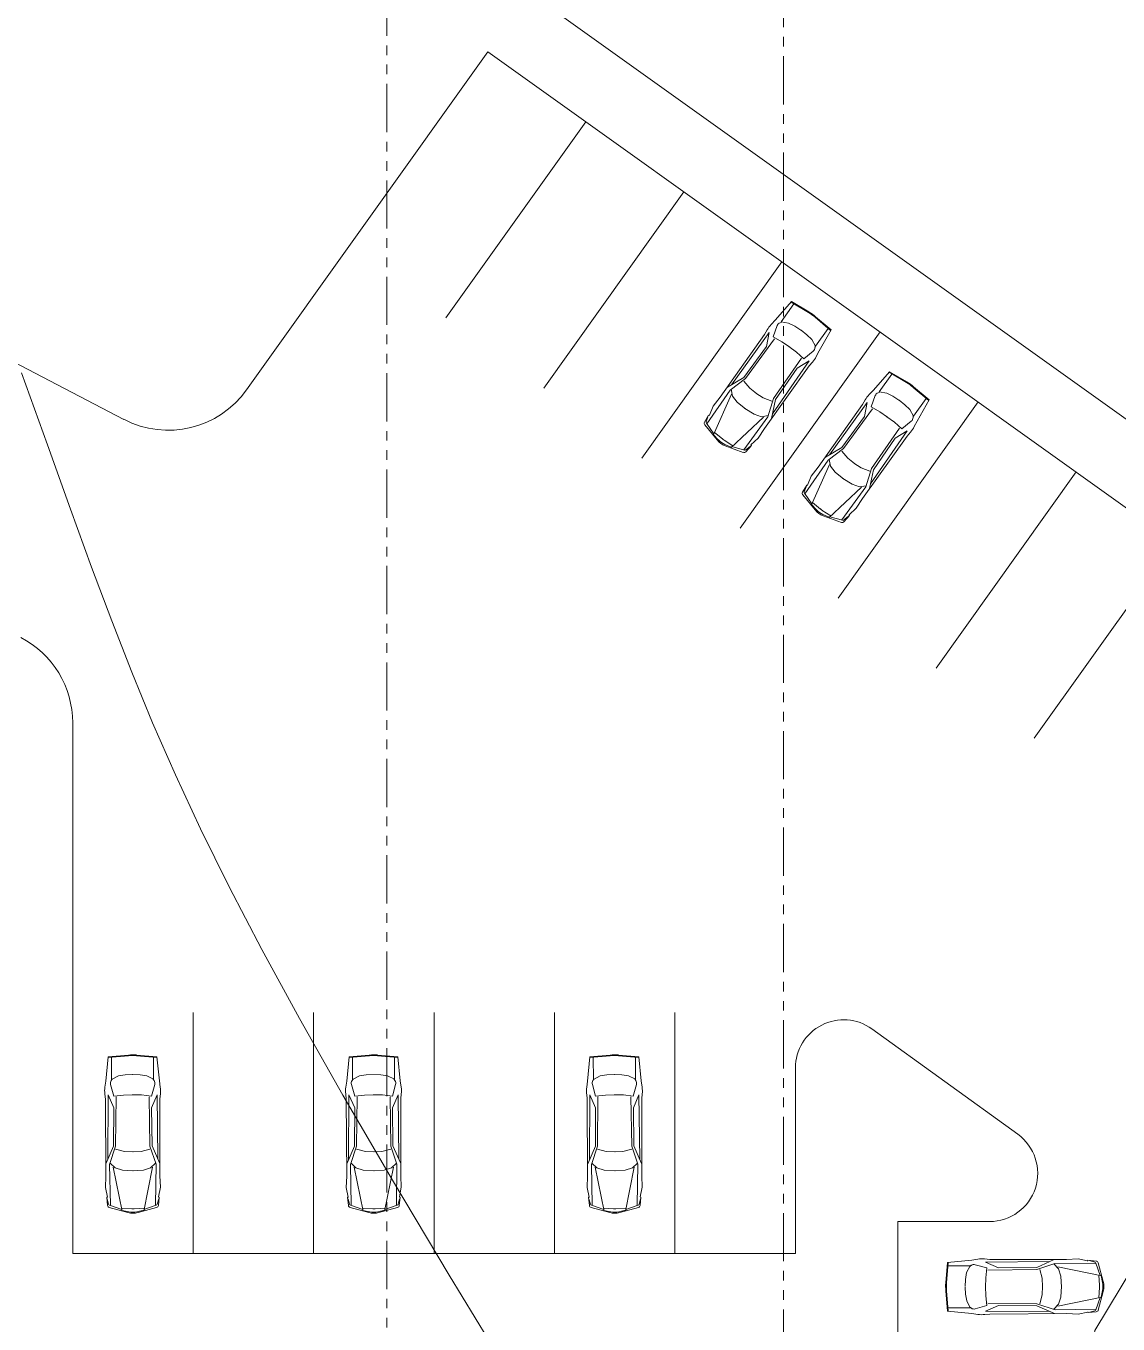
# Model space of a CAD drawing. Header units: millimetres. Extents: x -5316 to 10114, y -10026 to 11025.
# Drawn here: x 3577 to 5843, y 4483 to 7176 of the extents above; entities that cross this region are included whole.
import ezdxf

# ---------------------------------------------------------------- set-up
doc = ezdxf.new("R2010")
doc.units = ezdxf.units.MM
doc.linetypes.add('CENTER2', pattern=[28.575, 19.05, -3.175, 3.175, -3.175])
doc.linetypes.add('PHANTOM', pattern=[2.5, 1.25, -0.25, 0.25, -0.25, 0.25, -0.25])
doc.layers.get('0').update_dxf_attribs({"lineweight": 0})
for name, color, linetype, lineweight in [('1m', 12, 'Continuous', 0), ('AKS', 31, 'CENTER2', 5), ('YOLLAR', 6, 'Continuous', 5)]:
    doc.layers.add(name, color=color, linetype=linetype, lineweight=lineweight)

msp = doc.modelspace()

# ---------------------------------------------------------------- linework, layer by layer
at = {"lineweight": 9}
for p, q in [((5165.2, 6603.8), (5132, 6565.7)), ((5143.8, 6561.7), (5170, 6598.9)), ((5200.7, 6581.2), (5164.4, 6602.5)), ((5201.6, 6582.4), (5165.2, 6603.8)), ((5214.6, 6571.3), (5246.7, 6544.1)), ((5215.5, 6572.6), (5247.7, 6545.3)), ((5114.8, 6545.1), (5109.5, 6535.8)), ((5132, 6565.7), (5123.2, 6556.4)), ((5127.3, 6530.7), (5135.8, 6554.2)), ((5141.6, 6560), (5145.3, 6561.4)), ((5143.8, 6561.7), (5159.5, 6559.2)), ((5159.5, 6559.2), (5172.3, 6553.1)), ((5172.3, 6553.1), (5184.8, 6544.9)), ((5197.5, 6535.2), (5185.6, 6544.4)), ((5215, 6511.2), (5241.4, 6548.2)), ((5247.7, 6545.3), (5222.6, 6501.4)), ((5109.5, 6535.8), (5017.5, 6405.4)), ((5119.3, 6539.7), (5040.8, 6431.1)), ((5070.1, 6444.1), (5130.3, 6526.3)), ((5113.3, 6511), (5119.3, 6539.7)), ((5145.2, 6520.7), (5127.3, 6530.7)), ((5161.2, 6509.7), (5145.2, 6520.7)), ((5207.4, 6525.2), (5197.5, 6535.2)), ((5215, 6511.2), (5207.4, 6525.2)), ((5066.7, 6446.7), (5113.3, 6511)), ((5160.2, 6510.4), (5175.8, 6499)), ((5175.8, 6499), (5191.1, 6485.4)), ((5191.1, 6485.4), (5210.5, 6501.1)), ((5214.2, 6508.5), (5214.3, 6512.5)), ((5222.6, 6501.4), (5216.8, 6490)), ((5201.8, 6470.3), (5109.1, 6340.4)), ((5202.3, 6480.7), (5125.7, 6370.9)), ((5128.3, 6402.8), (5186.1, 6486.7)), ((5131.9, 6400.5), (5177.2, 6465.6)), ((5177.2, 6465.6), (5202.3, 6480.7)), ((5208.9, 6478.3), (5201.8, 6470.3)), ((5032.5, 6426.1), (5066.7, 6446.7)), ((5038, 6420.4), (5070.1, 6444.1)), ((5078.7, 6424.2), (5066.4, 6439)), ((5368.7, 6458.5), (5335.5, 6420.4)), ((5347.3, 6416.4), (5373.5, 6453.6)), ((5404.2, 6435.9), (5367.8, 6457.2)), ((5405.1, 6437.1), (5368.7, 6458.5)), ((4990, 6350.4), (5038, 6420.4)), ((5002.9, 6326.3), (5040.8, 6411.5)), ((5042.9, 6407.9), (5040.2, 6421.9)), ((5093, 6413.2), (5078.7, 6424.2)), ((5091.6, 6414.2), (5106.7, 6404.4)), ((5335.5, 6420.4), (5326.7, 6411.1)), ((5345, 6414.8), (5348.7, 6416.2)), ((5347.3, 6416.4), (5363, 6413.9)), ((5363, 6413.9), (5375.8, 6407.8)), ((5418, 6426), (5450.2, 6398.8)), ((5418.9, 6427.3), (5451.1, 6400)), ((5003, 6386.6), (4994.9, 6368.1)), ((5017.5, 6405.4), (5003, 6386.6)), ((5052.5, 6395.3), (5042.9, 6407.9)), ((5070.4, 6381), (5052.5, 6395.3)), ((5068.6, 6382.2), (5088, 6370)), ((5106.7, 6404.4), (5124.7, 6397.6)), ((5116.5, 6364.7), (5128.3, 6402.8)), ((5123.7, 6361.4), (5131.9, 6400.5)), ((5313, 6390.5), (5220.9, 6260.1)), ((5322.7, 6394.4), (5244.3, 6285.9)), ((5318.3, 6399.8), (5313, 6390.5)), ((5316.7, 6365.7), (5322.7, 6394.4)), ((5330.8, 6385.4), (5339.3, 6408.9)), ((5348.7, 6375.4), (5330.8, 6385.4)), ((5375.8, 6407.8), (5388.3, 6399.6)), ((5400.9, 6390), (5389.1, 6399.1)), ((5410.9, 6379.9), (5400.9, 6390)), ((5418.4, 6365.9), (5444.9, 6402.9)), ((5451.1, 6400), (5426.1, 6356.1)), ((4993.4, 6368.4), (4984.9, 6353.5)), ((4988.3, 6354.5), (4992.1, 6365.1)), ((4995.2, 6367.7), (4993.4, 6368.4)), ((5039.2, 6300.5), (5107.1, 6364.4)), ((5066.3, 6296.3), (5116.5, 6364.7)), ((5088, 6370), (5103.1, 6365.1)), ((5103.1, 6365.1), (5117.2, 6367.3)), ((5270.1, 6301.5), (5316.7, 6365.7)), ((5273.6, 6298.8), (5333.7, 6381.1)), ((5364.6, 6364.4), (5348.7, 6375.4)), ((5363.6, 6365.1), (5379.2, 6353.7)), ((5394.6, 6340.1), (5414, 6355.9)), ((5418.4, 6365.9), (5410.9, 6379.9)), ((5417.6, 6363.2), (5417.7, 6367.2)), ((5426.1, 6356.1), (5420.2, 6344.7)), ((4985.4, 6348), (5010.8, 6316.9)), ((5004.5, 6329.4), (4988.7, 6351.5)), ((5022, 6318.9), (5005.5, 6332.1)), ((5109.1, 6340.4), (5096.2, 6320.5)), ((5405.7, 6335.5), (5329.2, 6225.6)), ((5331.7, 6257.5), (5389.5, 6341.5)), ((5379.2, 6353.7), (5394.6, 6340.1)), ((5380.7, 6320.3), (5405.7, 6335.5)), ((5412.3, 6333), (5405.3, 6325)), ((5003.6, 6327.8), (5013.5, 6317.1)), ((5025.9, 6316.1), (5043.9, 6304.9)), ((5040.5, 6301.7), (5027, 6307.5)), ((5065.4, 6291.1), (5027.8, 6304.9)), ((5041.7, 6303), (5067.7, 6295.5)), ((5070.7, 6296.1), (5079.4, 6303.1)), ((5082.1, 6305.4), (5070.8, 6292.5)), ((5080.9, 6306.9), (5082.1, 6305.4)), ((5096.2, 6320.5), (5081.3, 6306.7)), ((5236, 6280.8), (5270.1, 6301.5)), ((5405.3, 6325), (5312.5, 6195.1)), ((5335.3, 6255.2), (5380.7, 6320.3)), ((5193.4, 6205.2), (5241.5, 6275.1)), ((5241.5, 6275.1), (5273.6, 6298.8)), ((5246.3, 6262.6), (5243.7, 6276.6)), ((5282.1, 6279), (5269.8, 6293.7)), ((5296.4, 6267.9), (5282.1, 6279)), ((5206.4, 6181), (5244.2, 6266.2)), ((5220.9, 6260.1), (5206.4, 6241.4)), ((5255.9, 6250), (5246.3, 6262.6)), ((5273.8, 6235.7), (5255.9, 6250)), ((5295, 6268.9), (5310.2, 6259.1)), ((5310.2, 6259.1), (5328.1, 6252.3)), ((5319.9, 6219.4), (5331.7, 6257.5)), ((5327.2, 6216.1), (5335.3, 6255.2)), ((5196.9, 6223.2), (5188.4, 6208.2)), ((5198.6, 6222.5), (5196.9, 6223.2)), ((5206.4, 6241.4), (5198.3, 6222.8)), ((5272.1, 6237), (5291.4, 6224.8)), ((5291.4, 6224.8), (5306.5, 6219.9)), ((5306.5, 6219.9), (5320.6, 6222)), ((5188.9, 6202.7), (5214.2, 6171.7)), ((5191.8, 6209.2), (5195.6, 6219.8)), ((5207.9, 6184.1), (5192.2, 6206.2)), ((5242.7, 6155.2), (5310.6, 6219.1)), ((5269.7, 6151), (5319.9, 6219.4)), ((5312.5, 6195.1), (5299.6, 6175.2)), ((5207.1, 6182.6), (5217, 6171.8)), ((5225.4, 6173.6), (5209, 6186.8)), ((5229.4, 6170.8), (5247.3, 6159.6)), ((5299.6, 6175.2), (5284.8, 6161.4)), ((5243.9, 6156.4), (5230.5, 6162.2)), ((5268.9, 6145.9), (5231.3, 6159.6)), ((5245.1, 6157.7), (5271.2, 6150.2)), ((5274.1, 6150.8), (5282.8, 6157.8)), ((5285.6, 6160.2), (5274.3, 6147.2)), ((5284.4, 6161.6), (5285.6, 6160.2)), ((3747.2, 5037.1), (3742.3, 4986.8)), ((3747.2, 5037.1), (3742.3, 4986.8)), ((3789.2, 5040.9), (3747.2, 5037.1)), ((3789.2, 5040.9), (3747.2, 5037.1)), ((3789.2, 5039.3), (3747.2, 5035.6)), ((3789.2, 5039.3), (3747.2, 5035.6)), ((3754.2, 4990.4), (3754, 5035.9)), ((3754.2, 4990.4), (3754, 5035.9)), ((3806.2, 5040.9), (3848.3, 5037.4)), ((3806.2, 5040.9), (3848.3, 5037.4)), ((3806.2, 5039.4), (3848.2, 5035.9)), ((3806.2, 5039.4), (3848.2, 5035.9)), ((3841.5, 4990.6), (3841.5, 5036.2)), ((3841.5, 4990.6), (3841.5, 5036.2)), ((3848.3, 5037.4), (3853.4, 4987.1)), ((3848.3, 5037.4), (3853.4, 4987.1)), ((4247.2, 5037.1), (4242.3, 4986.8)), ((4247.2, 5037.1), (4242.3, 4986.8)), ((4289.2, 5040.9), (4247.2, 5037.1)), ((4289.2, 5040.9), (4247.2, 5037.1)), ((4289.2, 5039.3), (4247.2, 5035.6)), ((4289.2, 5039.3), (4247.2, 5035.6)), ((4254.2, 4990.4), (4254, 5035.9)), ((4254.2, 4990.4), (4254, 5035.9)), ((4306.2, 5040.9), (4348.3, 5037.4)), ((4306.2, 5040.9), (4348.3, 5037.4)), ((4306.2, 5039.4), (4348.2, 5035.9)), ((4306.2, 5039.4), (4348.2, 5035.9)), ((4341.5, 4990.6), (4341.5, 5036.2)), ((4341.5, 4990.6), (4341.5, 5036.2)), ((4348.3, 5037.4), (4353.4, 4987.1)), ((4348.3, 5037.4), (4353.4, 4987.1)), ((4747.2, 5037.1), (4742.3, 4986.8)), ((4747.2, 5037.1), (4742.3, 4986.8)), ((4789.2, 5040.9), (4747.2, 5037.1)), ((4789.2, 5040.9), (4747.2, 5037.1)), ((4789.2, 5039.3), (4747.2, 5035.6)), ((4789.2, 5039.3), (4747.2, 5035.6)), ((4754.2, 4990.4), (4754, 5035.9)), ((4754.2, 4990.4), (4754, 5035.9)), ((4806.2, 5040.9), (4848.3, 5037.4)), ((4806.2, 5040.9), (4848.3, 5037.4)), ((4806.2, 5039.4), (4848.2, 5035.9)), ((4806.2, 5039.4), (4848.2, 5035.9)), ((4841.5, 4990.6), (4841.5, 5036.2)), ((4841.5, 4990.6), (4841.5, 5036.2)), ((4848.3, 5037.4), (4853.4, 4987.1)), ((4848.3, 5037.4), (4853.4, 4987.1)), ((3742.3, 4986.8), (3740.6, 4974.1)), ((3742.3, 4986.8), (3740.6, 4974.1)), ((3753.4, 4987.8), (3755.5, 4991)), ((3753.4, 4987.8), (3755.5, 4991)), ((3754.2, 4990.4), (3768.5, 4997.5)), ((3754.2, 4990.4), (3768.5, 4997.5)), ((3768.5, 4997.5), (3782.4, 5000)), ((3768.5, 4997.5), (3782.4, 5000)), ((3782.4, 5000), (3797.4, 5000.6)), ((3782.4, 5000), (3797.4, 5000.6)), ((3813.3, 5000.1), (3798.3, 5000.6)), ((3813.3, 5000.1), (3798.3, 5000.6)), ((3827.2, 4997.7), (3813.3, 5000.1)), ((3827.2, 4997.7), (3813.3, 5000.1)), ((3841.5, 4990.6), (3827.2, 4997.7)), ((3841.5, 4990.6), (3827.2, 4997.7)), ((3842.4, 4988), (3840.2, 4991.3)), ((3842.4, 4988), (3840.2, 4991.3)), ((3853.4, 4987.1), (3855.3, 4974.5)), ((3853.4, 4987.1), (3855.3, 4974.5)), ((4242.3, 4986.8), (4240.6, 4974.1)), ((4242.3, 4986.8), (4240.6, 4974.1)), ((4253.4, 4987.8), (4255.5, 4991)), ((4253.4, 4987.8), (4255.5, 4991)), ((4254.2, 4990.4), (4268.5, 4997.5)), ((4254.2, 4990.4), (4268.5, 4997.5)), ((4268.5, 4997.5), (4282.4, 5000)), ((4268.5, 4997.5), (4282.4, 5000)), ((4282.4, 5000), (4297.4, 5000.6)), ((4282.4, 5000), (4297.4, 5000.6)), ((4313.3, 5000.1), (4298.3, 5000.6)), ((4313.3, 5000.1), (4298.3, 5000.6)), ((4327.2, 4997.7), (4313.3, 5000.1)), ((4327.2, 4997.7), (4313.3, 5000.1)), ((4341.5, 4990.6), (4327.2, 4997.7)), ((4341.5, 4990.6), (4327.2, 4997.7)), ((4342.4, 4988), (4340.2, 4991.3)), ((4342.4, 4988), (4340.2, 4991.3)), ((4353.4, 4987.1), (4355.3, 4974.5)), ((4353.4, 4987.1), (4355.3, 4974.5)), ((4742.3, 4986.8), (4740.6, 4974.1)), ((4742.3, 4986.8), (4740.6, 4974.1)), ((4753.4, 4987.8), (4755.5, 4991)), ((4753.4, 4987.8), (4755.5, 4991)), ((4754.2, 4990.4), (4768.5, 4997.5)), ((4754.2, 4990.4), (4768.5, 4997.5)), ((4768.5, 4997.5), (4782.4, 5000)), ((4768.5, 4997.5), (4782.4, 5000)), ((4782.4, 5000), (4797.4, 5000.6)), ((4782.4, 5000), (4797.4, 5000.6)), ((4813.3, 5000.1), (4798.3, 5000.6)), ((4813.3, 5000.1), (4798.3, 5000.6)), ((4827.2, 4997.7), (4813.3, 5000.1)), ((4827.2, 4997.7), (4813.3, 5000.1)), ((4841.5, 4990.6), (4827.2, 4997.7)), ((4841.5, 4990.6), (4827.2, 4997.7)), ((4842.4, 4988), (4840.2, 4991.3)), ((4842.4, 4988), (4840.2, 4991.3)), ((4853.4, 4987.1), (4855.3, 4974.5)), ((4853.4, 4987.1), (4855.3, 4974.5)), ((3740.3, 4960), (3741.4, 4949.4)), ((3740.3, 4960), (3741.4, 4949.4)), ((3747, 4958.2), (3746.3, 4824.3)), ((3747, 4958.2), (3746.3, 4824.3)), ((3758.8, 4931.4), (3747, 4958.2)), ((3758.8, 4931.4), (3747, 4958.2)), ((3758.8, 4955.6), (3752.1, 4979.6)), ((3758.8, 4955.6), (3752.1, 4979.6)), ((3779.2, 4957.9), (3758.8, 4955.6)), ((3779.2, 4957.9), (3758.8, 4955.6)), ((3798.6, 4958.2), (3779.2, 4957.9)), ((3798.6, 4958.2), (3779.2, 4957.9)), ((3797.3, 4958.2), (3816.7, 4958)), ((3797.3, 4958.2), (3816.7, 4958)), ((3816.7, 4958), (3837.1, 4955.8)), ((3816.7, 4958), (3837.1, 4955.8)), ((3837.1, 4955.8), (3843.7, 4979.9)), ((3837.1, 4955.8), (3843.7, 4979.9)), ((3837.2, 4931.6), (3848.8, 4958.5)), ((3837.2, 4931.6), (3848.8, 4958.5)), ((3848.8, 4958.5), (3850.4, 4824.6)), ((3848.8, 4958.5), (3850.4, 4824.6)), ((3855.6, 4960.4), (3854.6, 4949.7)), ((3855.6, 4960.4), (3854.6, 4949.7)), ((4240.3, 4960), (4241.4, 4949.4)), ((4240.3, 4960), (4241.4, 4949.4)), ((4247, 4958.2), (4246.3, 4824.3)), ((4247, 4958.2), (4246.3, 4824.3)), ((4258.8, 4931.4), (4247, 4958.2)), ((4258.8, 4931.4), (4247, 4958.2)), ((4258.8, 4955.6), (4252.1, 4979.6)), ((4258.8, 4955.6), (4252.1, 4979.6)), ((4279.2, 4957.9), (4258.8, 4955.6)), ((4279.2, 4957.9), (4258.8, 4955.6)), ((4298.6, 4958.2), (4279.2, 4957.9)), ((4298.6, 4958.2), (4279.2, 4957.9)), ((4297.3, 4958.2), (4316.7, 4958)), ((4297.3, 4958.2), (4316.7, 4958)), ((4316.7, 4958), (4337.1, 4955.8)), ((4316.7, 4958), (4337.1, 4955.8)), ((4337.1, 4955.8), (4343.7, 4979.9)), ((4337.1, 4955.8), (4343.7, 4979.9)), ((4337.2, 4931.6), (4348.8, 4958.5)), ((4337.2, 4931.6), (4348.8, 4958.5)), ((4348.8, 4958.5), (4350.4, 4824.6)), ((4348.8, 4958.5), (4350.4, 4824.6)), ((4355.6, 4960.4), (4354.6, 4949.7)), ((4355.6, 4960.4), (4354.6, 4949.7)), ((4740.3, 4960), (4741.4, 4949.4)), ((4740.3, 4960), (4741.4, 4949.4)), ((4747, 4958.2), (4746.3, 4824.3)), ((4747, 4958.2), (4746.3, 4824.3)), ((4758.8, 4931.4), (4747, 4958.2)), ((4758.8, 4931.4), (4747, 4958.2)), ((4758.8, 4955.6), (4752.1, 4979.6)), ((4758.8, 4955.6), (4752.1, 4979.6)), ((4779.2, 4957.9), (4758.8, 4955.6)), ((4779.2, 4957.9), (4758.8, 4955.6)), ((4798.6, 4958.2), (4779.2, 4957.9)), ((4798.6, 4958.2), (4779.2, 4957.9)), ((4797.3, 4958.2), (4816.7, 4958)), ((4797.3, 4958.2), (4816.7, 4958)), ((4816.7, 4958), (4837.1, 4955.8)), ((4816.7, 4958), (4837.1, 4955.8)), ((4837.1, 4955.8), (4843.7, 4979.9)), ((4837.1, 4955.8), (4843.7, 4979.9)), ((4837.2, 4931.6), (4848.8, 4958.5)), ((4837.2, 4931.6), (4848.8, 4958.5)), ((4848.8, 4958.5), (4850.4, 4824.6)), ((4848.8, 4958.5), (4850.4, 4824.6)), ((4855.6, 4960.4), (4854.6, 4949.7)), ((4855.6, 4960.4), (4854.6, 4949.7)), ((3741.4, 4949.4), (3742.3, 4789.8)), ((3741.4, 4949.4), (3742.3, 4789.8)), ((3758.3, 4852), (3758.8, 4931.4)), ((3758.3, 4852), (3758.8, 4931.4)), ((3762.6, 4851.8), (3763.8, 4953.8)), ((3762.6, 4851.8), (3763.8, 4953.8)), ((3833.9, 4852), (3832.2, 4954)), ((3833.9, 4852), (3832.2, 4954)), ((3838.2, 4852.3), (3837.2, 4931.6)), ((3838.2, 4852.3), (3837.2, 4931.6)), ((3854.6, 4949.7), (3854.6, 4790.1)), ((3854.6, 4949.7), (3854.6, 4790.1)), ((4241.4, 4949.4), (4242.3, 4789.8)), ((4241.4, 4949.4), (4242.3, 4789.8)), ((4258.3, 4852), (4258.8, 4931.4)), ((4258.3, 4852), (4258.8, 4931.4)), ((4262.6, 4851.8), (4263.8, 4953.8)), ((4262.6, 4851.8), (4263.8, 4953.8)), ((4333.9, 4852), (4332.2, 4954)), ((4333.9, 4852), (4332.2, 4954)), ((4338.2, 4852.3), (4337.2, 4931.6)), ((4338.2, 4852.3), (4337.2, 4931.6)), ((4354.6, 4949.7), (4354.6, 4790.1)), ((4354.6, 4949.7), (4354.6, 4790.1)), ((4741.4, 4949.4), (4742.3, 4789.8)), ((4741.4, 4949.4), (4742.3, 4789.8)), ((4758.3, 4852), (4758.8, 4931.4)), ((4758.3, 4852), (4758.8, 4931.4)), ((4762.6, 4851.8), (4763.8, 4953.8)), ((4762.6, 4851.8), (4763.8, 4953.8)), ((4833.9, 4852), (4832.2, 4954)), ((4833.9, 4852), (4832.2, 4954)), ((4838.2, 4852.3), (4837.2, 4931.6)), ((4838.2, 4852.3), (4837.2, 4931.6)), ((4854.6, 4949.7), (4854.6, 4790.1)), ((4854.6, 4949.7), (4854.6, 4790.1)), ((3742.4, 4815.4), (3758.3, 4852)), ((3742.4, 4815.4), (3758.3, 4852)), ((3750.2, 4813.9), (3762.6, 4851.8)), ((3750.2, 4813.9), (3762.6, 4851.8)), ((3846.5, 4814.2), (3833.9, 4852)), ((3846.5, 4814.2), (3833.9, 4852)), ((3854.3, 4815.7), (3838.2, 4852.3)), ((3854.3, 4815.7), (3838.2, 4852.3)), ((4242.4, 4815.4), (4258.3, 4852)), ((4242.4, 4815.4), (4258.3, 4852)), ((4250.2, 4813.9), (4262.6, 4851.8)), ((4250.2, 4813.9), (4262.6, 4851.8)), ((4346.5, 4814.2), (4333.9, 4852)), ((4346.5, 4814.2), (4333.9, 4852)), ((4354.3, 4815.7), (4338.2, 4852.3)), ((4354.3, 4815.7), (4338.2, 4852.3)), ((4742.4, 4815.4), (4758.3, 4852)), ((4742.4, 4815.4), (4758.3, 4852)), ((4750.2, 4813.9), (4762.6, 4851.8)), ((4750.2, 4813.9), (4762.6, 4851.8)), ((4846.5, 4814.2), (4833.9, 4852)), ((4846.5, 4814.2), (4833.9, 4852)), ((4854.3, 4815.7), (4838.2, 4852.3)), ((4854.3, 4815.7), (4838.2, 4852.3)), ((3781.1, 4840.7), (3762.5, 4845.5)), ((3781.1, 4840.7), (3762.5, 4845.5)), ((3799.1, 4840), (3781.1, 4840.7)), ((3799.1, 4840), (3781.1, 4840.7)), ((3797.4, 4840), (3815.5, 4840.8)), ((3797.4, 4840), (3815.5, 4840.8)), ((3815.5, 4840.8), (3834, 4845.7)), ((3815.5, 4840.8), (3834, 4845.7)), ((4281.1, 4840.7), (4262.5, 4845.5)), ((4281.1, 4840.7), (4262.5, 4845.5)), ((4299.1, 4840), (4281.1, 4840.7)), ((4299.1, 4840), (4281.1, 4840.7)), ((4297.4, 4840), (4315.5, 4840.8)), ((4297.4, 4840), (4315.5, 4840.8)), ((4315.5, 4840.8), (4334, 4845.7)), ((4315.5, 4840.8), (4334, 4845.7)), ((4781.1, 4840.7), (4762.5, 4845.5)), ((4781.1, 4840.7), (4762.5, 4845.5)), ((4799.1, 4840), (4781.1, 4840.7)), ((4799.1, 4840), (4781.1, 4840.7)), ((4797.4, 4840), (4815.5, 4840.8)), ((4797.4, 4840), (4815.5, 4840.8)), ((4815.5, 4840.8), (4834, 4845.7)), ((4815.5, 4840.8), (4834, 4845.7)), ((3751.8, 4729.1), (3750.2, 4813.9)), ((3751.8, 4729.1), (3750.2, 4813.9)), ((3761.5, 4806.6), (3751.2, 4816.5)), ((3761.5, 4806.6), (3751.2, 4816.5)), ((3776.4, 4716.9), (3757.7, 4808.3)), ((3776.4, 4716.9), (3757.7, 4808.3)), ((3776.6, 4801.9), (3761.5, 4806.6)), ((3776.6, 4801.9), (3761.5, 4806.6)), ((3799.4, 4800.7), (3776.6, 4801.9)), ((3799.4, 4800.7), (3776.6, 4801.9)), ((3797.3, 4800.7), (3820.2, 4802)), ((3797.3, 4800.7), (3820.2, 4802)), ((3820.2, 4802), (3835.3, 4806.8)), ((3820.2, 4802), (3835.3, 4806.8)), ((3820.9, 4717.1), (3839.1, 4808.5)), ((3820.9, 4717.1), (3839.1, 4808.5)), ((3835.3, 4806.8), (3845.5, 4816.7)), ((3835.3, 4806.8), (3845.5, 4816.7)), ((3845.4, 4729.3), (3846.5, 4814.2)), ((3845.4, 4729.3), (3846.5, 4814.2)), ((4251.8, 4729.1), (4250.2, 4813.9)), ((4251.8, 4729.1), (4250.2, 4813.9)), ((4261.5, 4806.6), (4251.2, 4816.5)), ((4261.5, 4806.6), (4251.2, 4816.5)), ((4276.4, 4716.9), (4257.7, 4808.3)), ((4276.4, 4716.9), (4257.7, 4808.3)), ((4276.6, 4801.9), (4261.5, 4806.6)), ((4276.6, 4801.9), (4261.5, 4806.6)), ((4299.4, 4800.7), (4276.6, 4801.9)), ((4299.4, 4800.7), (4276.6, 4801.9)), ((4297.3, 4800.7), (4320.2, 4802)), ((4297.3, 4800.7), (4320.2, 4802)), ((4320.2, 4802), (4335.3, 4806.8)), ((4320.2, 4802), (4335.3, 4806.8)), ((4320.9, 4717.1), (4339.1, 4808.5)), ((4320.9, 4717.1), (4339.1, 4808.5)), ((4335.3, 4806.8), (4345.5, 4816.7)), ((4335.3, 4806.8), (4345.5, 4816.7)), ((4345.4, 4729.3), (4346.5, 4814.2)), ((4345.4, 4729.3), (4346.5, 4814.2)), ((4751.8, 4729.1), (4750.2, 4813.9)), ((4751.8, 4729.1), (4750.2, 4813.9)), ((4761.5, 4806.6), (4751.2, 4816.5)), ((4761.5, 4806.6), (4751.2, 4816.5)), ((4776.4, 4716.9), (4757.7, 4808.3)), ((4776.4, 4716.9), (4757.7, 4808.3)), ((4776.6, 4801.9), (4761.5, 4806.6)), ((4776.6, 4801.9), (4761.5, 4806.6)), ((4799.4, 4800.7), (4776.6, 4801.9)), ((4799.4, 4800.7), (4776.6, 4801.9)), ((4797.3, 4800.7), (4820.2, 4802)), ((4797.3, 4800.7), (4820.2, 4802)), ((4820.2, 4802), (4835.3, 4806.8)), ((4820.2, 4802), (4835.3, 4806.8)), ((4820.9, 4717.1), (4839.1, 4808.5)), ((4820.9, 4717.1), (4839.1, 4808.5)), ((4835.3, 4806.8), (4845.5, 4816.7)), ((4835.3, 4806.8), (4845.5, 4816.7)), ((4845.4, 4729.3), (4846.5, 4814.2)), ((4845.4, 4729.3), (4846.5, 4814.2)), ((3742.3, 4789.8), (3741.3, 4766.1)), ((3742.3, 4789.8), (3741.3, 4766.1)), ((3855.6, 4766.4), (3851.6, 4746.6)), ((3855.6, 4766.4), (3851.6, 4746.6)), ((3854.6, 4790.1), (3855.6, 4766.4)), ((3854.6, 4790.1), (3855.6, 4766.4)), ((4242.3, 4789.8), (4241.3, 4766.1)), ((4242.3, 4789.8), (4241.3, 4766.1)), ((4355.6, 4766.4), (4351.6, 4746.6)), ((4355.6, 4766.4), (4351.6, 4746.6)), ((4354.6, 4790.1), (4355.6, 4766.4)), ((4354.6, 4790.1), (4355.6, 4766.4)), ((4742.3, 4789.8), (4741.3, 4766.1)), ((4742.3, 4789.8), (4741.3, 4766.1)), ((4855.6, 4766.4), (4851.6, 4746.6)), ((4855.6, 4766.4), (4851.6, 4746.6)), ((4854.6, 4790.1), (4855.6, 4766.4)), ((4854.6, 4790.1), (4855.6, 4766.4)), ((3741.3, 4766.1), (3745.5, 4746.3)), ((3741.3, 4766.1), (3745.5, 4746.3)), ((3746, 4746.2), (3744.1, 4745.7)), ((3746, 4746.2), (3744.1, 4745.7)), ((3744.1, 4745.7), (3745.9, 4728.7)), ((3744.1, 4745.7), (3745.9, 4728.7)), ((3748.1, 4731.5), (3745.1, 4742.2)), ((3748.1, 4731.5), (3745.1, 4742.2)), ((3849.1, 4731.7), (3852, 4742.5)), ((3849.1, 4731.7), (3852, 4742.5)), ((3851.1, 4746.5), (3853, 4746)), ((3851.1, 4746.5), (3853, 4746)), ((3853, 4746), (3851.3, 4728.9)), ((3853, 4746), (3851.3, 4728.9)), ((4241.3, 4766.1), (4245.5, 4746.3)), ((4241.3, 4766.1), (4245.5, 4746.3)), ((4246, 4746.2), (4244.1, 4745.7)), ((4246, 4746.2), (4244.1, 4745.7)), ((4244.1, 4745.7), (4245.9, 4728.7)), ((4244.1, 4745.7), (4245.9, 4728.7)), ((4248.1, 4731.5), (4245.1, 4742.2)), ((4248.1, 4731.5), (4245.1, 4742.2)), ((4349.1, 4731.7), (4352, 4742.5)), ((4349.1, 4731.7), (4352, 4742.5)), ((4351.1, 4746.5), (4353, 4746)), ((4351.1, 4746.5), (4353, 4746)), ((4353, 4746), (4351.3, 4728.9)), ((4353, 4746), (4351.3, 4728.9)), ((4741.3, 4766.1), (4745.5, 4746.3)), ((4741.3, 4766.1), (4745.5, 4746.3)), ((4746, 4746.2), (4744.1, 4745.7)), ((4746, 4746.2), (4744.1, 4745.7)), ((4744.1, 4745.7), (4745.9, 4728.7)), ((4744.1, 4745.7), (4745.9, 4728.7)), ((4748.1, 4731.5), (4745.1, 4742.2)), ((4748.1, 4731.5), (4745.1, 4742.2)), ((4849.1, 4731.7), (4852, 4742.5)), ((4849.1, 4731.7), (4852, 4742.5)), ((4851.1, 4746.5), (4853, 4746)), ((4851.1, 4746.5), (4853, 4746)), ((4853, 4746), (4851.3, 4728.9)), ((4853, 4746), (4851.3, 4728.9)), ((3749.5, 4724.4), (3788.2, 4713.9)), ((3749.5, 4724.4), (3788.2, 4713.9)), ((3775.8, 4720.4), (3750.2, 4729.2)), ((3775.8, 4720.4), (3750.2, 4729.2)), ((3796.2, 4722), (3775.1, 4723.2)), ((3796.2, 4722), (3775.1, 4723.2)), ((3776, 4718.6), (3790.4, 4715.6)), ((3776, 4718.6), (3790.4, 4715.6)), ((3801, 4722), (3822.1, 4723.4)), ((3801, 4722), (3822.1, 4723.4)), ((3821.2, 4718.8), (3806.9, 4715.6)), ((3821.2, 4718.8), (3806.9, 4715.6)), ((3847.7, 4724.7), (3809.1, 4714)), ((3847.7, 4724.7), (3809.1, 4714)), ((3821.4, 4720.5), (3847, 4729.5)), ((3821.4, 4720.5), (3847, 4729.5)), ((4249.5, 4724.4), (4288.2, 4713.9)), ((4249.5, 4724.4), (4288.2, 4713.9)), ((4275.8, 4720.4), (4250.2, 4729.2)), ((4275.8, 4720.4), (4250.2, 4729.2)), ((4296.2, 4722), (4275.1, 4723.2)), ((4296.2, 4722), (4275.1, 4723.2)), ((4276, 4718.6), (4290.4, 4715.6)), ((4276, 4718.6), (4290.4, 4715.6)), ((4301, 4722), (4322.1, 4723.4)), ((4301, 4722), (4322.1, 4723.4)), ((4321.2, 4718.8), (4306.9, 4715.6)), ((4321.2, 4718.8), (4306.9, 4715.6)), ((4347.7, 4724.7), (4309.1, 4714)), ((4347.7, 4724.7), (4309.1, 4714)), ((4321.4, 4720.5), (4347, 4729.5)), ((4321.4, 4720.5), (4347, 4729.5)), ((4749.5, 4724.4), (4788.2, 4713.9)), ((4749.5, 4724.4), (4788.2, 4713.9)), ((4775.8, 4720.4), (4750.2, 4729.2)), ((4775.8, 4720.4), (4750.2, 4729.2)), ((4796.2, 4722), (4775.1, 4723.2)), ((4796.2, 4722), (4775.1, 4723.2)), ((4776, 4718.6), (4790.4, 4715.6)), ((4776, 4718.6), (4790.4, 4715.6)), ((4801, 4722), (4822.1, 4723.4)), ((4801, 4722), (4822.1, 4723.4)), ((4821.2, 4718.8), (4806.9, 4715.6)), ((4821.2, 4718.8), (4806.9, 4715.6)), ((4847.7, 4724.7), (4809.1, 4714)), ((4847.7, 4724.7), (4809.1, 4714)), ((4821.4, 4720.5), (4847, 4729.5)), ((4821.4, 4720.5), (4847, 4729.5)), ((5485.6, 4568.4), (5489.1, 4610.5)), ((5485.6, 4568.4), (5489.1, 4610.5)), ((5487.1, 4568.4), (5490.7, 4610.4)), ((5487.1, 4568.4), (5490.7, 4610.4)), ((5489.1, 4610.5), (5539.4, 4615.6)), ((5489.1, 4610.5), (5539.4, 4615.6)), ((5539.4, 4615.6), (5552.1, 4617.5)), ((5539.4, 4615.6), (5552.1, 4617.5)), ((5570.7, 4599.3), (5546.6, 4605.9)), ((5570.7, 4599.3), (5546.6, 4605.9)), ((5566.2, 4617.8), (5576.8, 4616.8)), ((5566.2, 4617.8), (5576.8, 4616.8)), ((5568, 4611.1), (5701.9, 4612.6)), ((5568, 4611.1), (5701.9, 4612.6)), ((5594.9, 4599.5), (5568, 4611.1)), ((5594.9, 4599.5), (5568, 4611.1)), ((5576.8, 4616.8), (5736.4, 4616.8)), ((5576.8, 4616.8), (5736.4, 4616.8)), ((5710.8, 4616.5), (5674.3, 4600.4)), ((5710.8, 4616.5), (5674.3, 4600.4)), ((5712.3, 4608.7), (5674.5, 4596.1)), ((5712.3, 4608.7), (5674.5, 4596.1)), ((5719.7, 4597.5), (5709.8, 4607.7)), ((5719.7, 4597.5), (5709.8, 4607.7)), ((5797.2, 4607.6), (5712.3, 4608.7)), ((5797.2, 4607.6), (5712.3, 4608.7)), ((5736.4, 4616.8), (5760.1, 4617.9)), ((5736.4, 4616.8), (5760.1, 4617.9)), ((5760.1, 4617.9), (5780, 4613.8)), ((5760.1, 4617.9), (5780, 4613.8)), ((5780, 4613.4), (5780.5, 4615.2)), ((5780, 4613.4), (5780.5, 4615.2)), ((5780.5, 4615.2), (5797.6, 4613.5)), ((5780.5, 4615.2), (5797.6, 4613.5)), ((5794.8, 4611.3), (5784, 4614.3)), ((5794.8, 4611.3), (5784, 4614.3)), ((5806, 4583.6), (5797, 4609.2)), ((5806, 4583.6), (5797, 4609.2)), ((5801.8, 4609.9), (5812.5, 4571.3)), ((5801.8, 4609.9), (5812.5, 4571.3)), ((5535.9, 4603.7), (5490.4, 4603.7)), ((5535.9, 4603.7), (5490.4, 4603.7)), ((5528.8, 4589.4), (5526.5, 4575.5)), ((5528.8, 4589.4), (5526.5, 4575.5)), ((5535.9, 4603.7), (5528.8, 4589.4)), ((5535.9, 4603.7), (5528.8, 4589.4)), ((5538.5, 4604.6), (5535.2, 4602.4)), ((5538.5, 4604.6), (5535.2, 4602.4)), ((5568.4, 4559.5), (5568.5, 4578.9)), ((5568.4, 4559.5), (5568.5, 4578.9)), ((5568.5, 4578.9), (5570.7, 4599.3)), ((5568.5, 4578.9), (5570.7, 4599.3)), ((5674.5, 4596.1), (5572.6, 4594.4)), ((5674.5, 4596.1), (5572.6, 4594.4)), ((5674.3, 4600.4), (5594.9, 4599.5)), ((5674.3, 4600.4), (5594.9, 4599.5)), ((5685.7, 4577.7), (5680.8, 4596.2)), ((5685.7, 4577.7), (5680.8, 4596.2)), ((5809.4, 4583.1), (5718, 4601.3)), ((5809.4, 4583.1), (5718, 4601.3)), ((5724.5, 4582.4), (5719.7, 4597.5)), ((5724.5, 4582.4), (5719.7, 4597.5)), ((5725.8, 4559.6), (5724.5, 4582.4)), ((5725.8, 4559.6), (5724.5, 4582.4)), ((5804.5, 4563.3), (5803.2, 4584.3)), ((5804.5, 4563.3), (5803.2, 4584.3)), ((5807.8, 4583.4), (5810.9, 4569.1)), ((5807.8, 4583.4), (5810.9, 4569.1)), ((5485.7, 4551.4), (5489.4, 4509.4)), ((5485.7, 4551.4), (5489.4, 4509.4)), ((5487.2, 4551.5), (5490.9, 4509.5)), ((5487.2, 4551.5), (5490.9, 4509.5)), ((5526.5, 4575.5), (5525.9, 4560.5)), ((5526.5, 4575.5), (5525.9, 4560.5)), ((5526.5, 4544.6), (5525.9, 4559.6)), ((5526.5, 4544.6), (5525.9, 4559.6)), ((5568.4, 4560.8), (5568.7, 4541.4)), ((5568.4, 4560.8), (5568.7, 4541.4)), ((5686.5, 4559.7), (5685.7, 4577.7)), ((5686.5, 4559.7), (5685.7, 4577.7)), ((5686.5, 4561.3), (5685.8, 4543.3)), ((5686.5, 4561.3), (5685.8, 4543.3)), ((5725.8, 4561.7), (5724.6, 4538.8)), ((5725.8, 4561.7), (5724.6, 4538.8)), ((5804.5, 4558.4), (5803.3, 4537.3)), ((5804.5, 4558.4), (5803.3, 4537.3)), ((5807.9, 4538.3), (5810.9, 4552.6)), ((5807.9, 4538.3), (5810.9, 4552.6)), ((5529, 4530.7), (5526.5, 4544.6)), ((5529, 4530.7), (5526.5, 4544.6)), ((5536.1, 4516.5), (5529, 4530.7)), ((5536.1, 4516.5), (5529, 4530.7)), ((5568.7, 4541.4), (5570.9, 4521.1)), ((5568.7, 4541.4), (5570.9, 4521.1)), ((5674.7, 4524.8), (5572.7, 4526)), ((5674.7, 4524.8), (5572.7, 4526)), ((5712.6, 4512.5), (5674.7, 4524.8)), ((5712.6, 4512.5), (5674.7, 4524.8)), ((5685.8, 4543.3), (5681, 4524.7)), ((5685.8, 4543.3), (5681, 4524.7)), ((5809.6, 4538.6), (5718.2, 4519.9)), ((5809.6, 4538.6), (5718.2, 4519.9)), ((5724.6, 4538.8), (5719.9, 4523.7)), ((5724.6, 4538.8), (5719.9, 4523.7)), ((5806.1, 4538), (5797.3, 4512.4)), ((5806.1, 4538), (5797.3, 4512.4)), ((5802.1, 4511.8), (5812.6, 4550.4)), ((5802.1, 4511.8), (5812.6, 4550.4)), ((5489.4, 4509.4), (5539.7, 4504.5)), ((5489.4, 4509.4), (5539.7, 4504.5)), ((5536.1, 4516.5), (5490.6, 4516.2)), ((5536.1, 4516.5), (5490.6, 4516.2)), ((5538.8, 4515.6), (5535.5, 4517.8)), ((5538.8, 4515.6), (5535.5, 4517.8)), ((5539.7, 4504.5), (5552.4, 4502.8)), ((5539.7, 4504.5), (5552.4, 4502.8)), ((5570.9, 4521.1), (5546.9, 4514.3)), ((5570.9, 4521.1), (5546.9, 4514.3)), ((5566.5, 4502.5), (5577.1, 4503.6)), ((5566.5, 4502.5), (5577.1, 4503.6)), ((5595.1, 4521), (5568.3, 4509.3)), ((5595.1, 4521), (5568.3, 4509.3)), ((5568.3, 4509.3), (5702.2, 4508.5)), ((5568.3, 4509.3), (5702.2, 4508.5)), ((5577.1, 4503.6), (5736.7, 4504.5)), ((5577.1, 4503.6), (5736.7, 4504.5)), ((5674.5, 4520.5), (5595.1, 4521)), ((5674.5, 4520.5), (5595.1, 4521)), ((5711.1, 4504.6), (5674.5, 4520.5)), ((5711.1, 4504.6), (5674.5, 4520.5)), ((5719.9, 4523.7), (5710, 4513.4)), ((5719.9, 4523.7), (5710, 4513.4)), ((5797.4, 4514), (5712.6, 4512.5)), ((5797.4, 4514), (5712.6, 4512.5)), ((5736.7, 4504.5), (5760.4, 4503.6)), ((5736.7, 4504.5), (5760.4, 4503.6)), ((5760.4, 4503.6), (5780.3, 4507.7)), ((5760.4, 4503.6), (5780.3, 4507.7)), ((5780.3, 4508.2), (5780.8, 4506.4)), ((5780.3, 4508.2), (5780.8, 4506.4)), ((5780.8, 4506.4), (5797.9, 4508.1)), ((5780.8, 4506.4), (5797.9, 4508.1)), ((5795.1, 4510.3), (5784.3, 4507.3)), ((5795.1, 4510.3), (5784.3, 4507.3))]:
    msp.add_line(p, q, dxfattribs=at)
at = {"color": 3, "lineweight": 9}
msp.add_lwpolyline([(-5276.1, 5027.6), (-3532.8, 6293.5), (293.6, 8201.7), (4344.4, 7442.8), (10113.9, 3322.8)], dxfattribs=at)
msp.add_lwpolyline([(-5276.1, 5027.6), (-3532.8, 6293.5), (293.6, 8201.7), (4344.4, 7442.8), (10113.9, 3322.8)], dxfattribs=at)
at = {"lineweight": 9}
for centre, radius, start, end in [((5150.8, 6496.2), 98.6, 49.6886, 59.5701), ((5151.7, 6497.4), 98.6, 49.6886, 59.5701), ((5166.2, 6515.7), 59.2, 136.5578, 150.2551), ((5145.1, 6550.8), 9.86, 110.8934, 160.16), ((5164.2, 6517.1), 59.2, 319.0036, 332.7009), ((5204.3, 6508.8), 9.86, 309.0987, 358.3653), ((5355.1, 6352.1), 98.6, 49.6886, 59.5701), ((5369.6, 6370.4), 59.2, 136.5578, 150.2551), ((5348.5, 6405.5), 9.86, 110.8934, 160.16), ((5354.3, 6350.9), 98.6, 49.6886, 59.5701), ((5407.8, 6363.5), 9.86, 309.0987, 358.3653), ((4989.2, 6351.1), 4.93, 150.4396, 219.2908), ((4991.4, 6353.4), 3.29, 160.1155, 215.4187), ((5367.7, 6371.8), 59.2, 319.0036, 332.7009), ((5041.3, 6341.9), 39.4, 219.2908, 249.9679), ((5042.6, 6343.7), 39.4, 222.5346, 246.7241), ((5046.7, 6349.6), 39.4, 231.1029, 238.1558), ((5067.1, 6295.8), 4.93, 249.9679, 318.8192), ((5068.6, 6298.6), 3.29, 253.84, 309.1432), ((5192.7, 6205.8), 4.93, 150.4396, 219.2908), ((5194.9, 6208.1), 3.29, 160.1155, 215.4187), ((5244.8, 6196.6), 39.4, 219.2908, 249.9679), ((5246, 6198.4), 39.4, 222.5346, 246.7241), ((5250.2, 6204.3), 39.4, 231.1029, 238.1558), ((5270.6, 6150.5), 4.93, 249.9679, 318.8192), ((5272.1, 6153.3), 3.29, 253.84, 309.1432), ((3798, 4942.7), 98.6, 85.2194, 95.101), ((3798, 4942.7), 98.6, 85.2194, 95.101), ((3798, 4941.1), 98.6, 85.2194, 95.101), ((3798, 4941.1), 98.6, 85.2194, 95.101), ((4298, 4942.7), 98.6, 85.2194, 95.101), ((4298, 4942.7), 98.6, 85.2194, 95.101), ((4298, 4941.1), 98.6, 85.2194, 95.101), ((4298, 4941.1), 98.6, 85.2194, 95.101), ((4798, 4942.7), 98.6, 85.2194, 95.101), ((4798, 4942.7), 98.6, 85.2194, 95.101), ((4798, 4941.1), 98.6, 85.2194, 95.101), ((4798, 4941.1), 98.6, 85.2194, 95.101), ((3761.6, 4982.3), 9.86, 146.4243, 195.6908), ((3761.6, 4982.3), 9.86, 146.4243, 195.6908), ((3834.2, 4982.5), 9.86, 344.6296, 33.8961), ((3834.2, 4982.5), 9.86, 344.6296, 33.8961), ((4261.6, 4982.3), 9.86, 146.4243, 195.6908), ((4261.6, 4982.3), 9.86, 146.4243, 195.6908), ((4334.2, 4982.5), 9.86, 344.6296, 33.8961), ((4334.2, 4982.5), 9.86, 344.6296, 33.8961), ((4761.6, 4982.3), 9.86, 146.4243, 195.6908), ((4761.6, 4982.3), 9.86, 146.4243, 195.6908), ((4834.2, 4982.5), 9.86, 344.6296, 33.8961), ((4834.2, 4982.5), 9.86, 344.6296, 33.8961), ((3799.1, 4966), 59.2, 172.0886, 185.7859), ((3799.1, 4966), 59.2, 172.0886, 185.7859), ((3796.7, 4966), 59.2, 354.5345, 8.2318), ((3796.7, 4966), 59.2, 354.5345, 8.2318), ((4299.1, 4966), 59.2, 172.0886, 185.7859), ((4299.1, 4966), 59.2, 172.0886, 185.7859), ((4296.7, 4966), 59.2, 354.5345, 8.2318), ((4296.7, 4966), 59.2, 354.5345, 8.2318), ((4799.1, 4966), 59.2, 172.0886, 185.7859), ((4799.1, 4966), 59.2, 172.0886, 185.7859), ((4796.7, 4966), 59.2, 354.5345, 8.2318), ((4796.7, 4966), 59.2, 354.5345, 8.2318), ((3750.8, 4729.2), 4.93, 185.9704, 254.8217), ((3750.8, 4729.2), 4.93, 185.9704, 254.8217), ((3751.2, 4732.3), 3.29, 195.6464, 250.9496), ((3751.2, 4732.3), 3.29, 195.6464, 250.9496), ((3798.5, 4752), 39.4, 254.8217, 285.4987), ((3798.5, 4752), 39.4, 254.8217, 285.4987), ((3798.5, 4754.2), 39.4, 258.0655, 282.255), ((3798.5, 4754.2), 39.4, 258.0655, 282.255), ((3798.5, 4761.4), 39.4, 266.6337, 273.6867), ((3798.5, 4761.4), 39.4, 266.6337, 273.6867), ((3845.9, 4732.6), 3.29, 289.3708, 344.674), ((3845.9, 4732.6), 3.29, 289.3708, 344.674), ((3846.4, 4729.4), 4.93, 285.4987, 354.35), ((3846.4, 4729.4), 4.93, 285.4987, 354.35), ((4250.8, 4729.2), 4.93, 185.9704, 254.8217), ((4250.8, 4729.2), 4.93, 185.9704, 254.8217), ((4251.2, 4732.3), 3.29, 195.6464, 250.9496), ((4251.2, 4732.3), 3.29, 195.6464, 250.9496), ((4298.5, 4752), 39.4, 254.8217, 285.4987), ((4298.5, 4752), 39.4, 254.8217, 285.4987), ((4298.5, 4754.2), 39.4, 258.0655, 282.255), ((4298.5, 4754.2), 39.4, 258.0655, 282.255), ((4298.5, 4761.4), 39.4, 266.6337, 273.6867), ((4298.5, 4761.4), 39.4, 266.6337, 273.6867), ((4345.9, 4732.6), 3.29, 289.3708, 344.674), ((4345.9, 4732.6), 3.29, 289.3708, 344.674), ((4346.4, 4729.4), 4.93, 285.4987, 354.35), ((4346.4, 4729.4), 4.93, 285.4987, 354.35), ((4750.8, 4729.2), 4.93, 185.9704, 254.8217), ((4750.8, 4729.2), 4.93, 185.9704, 254.8217), ((4751.2, 4732.3), 3.29, 195.6464, 250.9496), ((4751.2, 4732.3), 3.29, 195.6464, 250.9496), ((4798.5, 4752), 39.4, 254.8217, 285.4987), ((4798.5, 4752), 39.4, 254.8217, 285.4987), ((4798.5, 4754.2), 39.4, 258.0655, 282.255), ((4798.5, 4754.2), 39.4, 258.0655, 282.255), ((4798.5, 4761.4), 39.4, 266.6337, 273.6867), ((4798.5, 4761.4), 39.4, 266.6337, 273.6867), ((4845.9, 4732.6), 3.29, 289.3708, 344.674), ((4845.9, 4732.6), 3.29, 289.3708, 344.674), ((4846.4, 4729.4), 4.93, 285.4987, 354.35), ((4846.4, 4729.4), 4.93, 285.4987, 354.35), ((5544, 4596.4), 9.86, 74.6296, 123.8961), ((5544, 4596.4), 9.86, 74.6296, 123.8961), ((5560.5, 4558.9), 59.2, 84.5345, 98.2318), ((5560.5, 4558.9), 59.2, 84.5345, 98.2318), ((5793.9, 4608.1), 3.29, 19.3708, 74.674), ((5793.9, 4608.1), 3.29, 19.3708, 74.674), ((5797.1, 4608.6), 4.93, 15.4987, 84.35), ((5797.1, 4608.6), 4.93, 15.4987, 84.35), ((5583.9, 4560.2), 98.6, 175.2194, 185.101), ((5583.9, 4560.2), 98.6, 175.2194, 185.101), ((5585.4, 4560.2), 98.6, 175.2194, 185.101), ((5585.4, 4560.2), 98.6, 175.2194, 185.101), ((5765.2, 4560.7), 39.4, 356.6337, 3.6867), ((5765.2, 4560.7), 39.4, 356.6337, 3.6867), ((5772.3, 4560.7), 39.4, 348.0655, 12.255), ((5772.3, 4560.7), 39.4, 348.0655, 12.255), ((5774.5, 4560.7), 39.4, 344.8217, 15.4987), ((5774.5, 4560.7), 39.4, 344.8217, 15.4987), ((5544.2, 4523.8), 9.86, 236.4243, 285.6908), ((5544.2, 4523.8), 9.86, 236.4243, 285.6908), ((5560.5, 4561.4), 59.2, 262.0886, 275.7859), ((5560.5, 4561.4), 59.2, 262.0886, 275.7859), ((5794.2, 4513.5), 3.29, 285.6464, 340.9496), ((5794.2, 4513.5), 3.29, 285.6464, 340.9496), ((5797.4, 4513), 4.93, 275.9704, 344.8217), ((5797.4, 4513), 4.93, 275.9704, 344.8217)]:
    msp.add_arc(centre, radius, start, end, dxfattribs=at)
at = {"layer": '1m', "color": 252, "lineweight": 0, "true_color": 0x939598}
for points in [[(4562.8, 4407.2), (4455, 4584.4), (4337.1, 4781.4), (4234.1, 4957.9), (4144.3, 5116.4), (4066.3, 5259.5), (3998.4, 5389.8), (3939, 5509.9), (3886.6, 5622.3), (3839.5, 5729.7), (3796.1, 5834.9), (3754.6, 5941.4), (3712.8, 6053), (3669.1, 6173.4), (3621.3, 6306.5), (3567.5, 6456)], [(6304.2, 1806.1), (6329.3, 2040.3), (6330.2, 2283.9), (6300.5, 2538.3), (6236.7, 2803.3), (6148.2, 3073.9), (6047.3, 3344.1), (5946.7, 3607.5), (5858.6, 3857.9), (5795.7, 4089.1), (5770.3, 4294.9), (5795, 4469.1), (5878.1, 4607.3), (6012.3, 4712.7), (6185.8, 4790.6), (6387.3, 4845.8), (6605.1, 4883.6), (6827.6, 4909), (7043.5, 4927.2), (7241, 4943.2), (7411.9, 4960.5), (7561, 4975.6), (7696.4, 4983.5)]]:
    msp.add_lwpolyline(points, dxfattribs=at)
at = {"layer": 'AKS', "linetype": 'PHANTOM', "ltscale": 80}
for p, q in [((4325.4, 8055.4), (4325.4, 4387.2)), ((5148.9, 7912.9), (5148.9, 4387.2))]:
    msp.add_line(p, q, dxfattribs=at)
at = {"layer": 'YOLLAR'}
for p, q in [((403.4, 8114), (3779.6, 6359.6)), ((4034.6, 6420.9), (4535.3, 7122.1)), ((4448.2, 6569.9), (4738.8, 6976.8)), ((4651.7, 6424.6), (4942.2, 6831.5)), ((4855.1, 6279.3), (5145.7, 6686.2)), ((5058.6, 6134.1), (5349.1, 6541)), ((5262, 5988.8), (5552.6, 6395.7)), ((5465.5, 5843.5), (5756, 6250.4)), ((5465.5, 5843.5), (5756, 6250.4)), ((5668.9, 5698.2), (5959.5, 6105.1)), ((5668.9, 5698.2), (5959.5, 6105.1)), ((3673.6, 4629.2), (3673.6, 5729.8)), ((3673.6, 4629.2), (3673.6, 5729.8)), ((3923.6, 4629.2), (3923.6, 5129.2)), ((3923.6, 4629.2), (3923.6, 5129.2)), ((4173.6, 4629.2), (4173.6, 5129.2)), ((4173.6, 4629.2), (4173.6, 5129.2)), ((4423.6, 4629.2), (4423.6, 5129.2)), ((4423.6, 4629.2), (4423.6, 5129.2)), ((4673.6, 4629.2), (4673.6, 5129.2)), ((4673.6, 4629.2), (4673.6, 5129.2)), ((4923.6, 4629.2), (4923.6, 5129.2)), ((4923.6, 4629.2), (4923.6, 5129.2)), ((5634.9, 4876.6), (5332.1, 5095.1)), ((5634.9, 4876.6), (5332.1, 5095.1)), ((5173.6, 4629.2), (5173.6, 5014)), ((5173.6, 4629.2), (5173.6, 5014)), ((5385.9, 2945.5), (5385.9, 4695.5)), ((5576.4, 4695.5), (5385.9, 4695.5)), ((5385.9, 2945.5), (5385.9, 4695.5)), ((5576.4, 4695.5), (5385.9, 4695.5)), ((5173.6, 4629.2), (3673.6, 4629.2)), ((5173.6, 4629.2), (3673.6, 4629.2))]:
    msp.add_line(p, q, dxfattribs=at)
msp.add_lwpolyline([(4535.3, 7122.1), (9402.1, 3646.7, -0.242245), (9485.9, 3483.9), (9485.9, 2431.3), (6735.9, 2431.3)], format="xyb", dxfattribs=at)
msp.add_lwpolyline([(4535.3, 7122.1), (9402.1, 3646.7, -0.242245), (9485.9, 3483.9), (9485.9, 2431.3), (6735.9, 2431.3)], format="xyb", dxfattribs=at)
for centre, radius, start, end in [((3871.8, 6537.1), 200, 242.5423, 324.4692), ((3473.6, 5729.8), 200, 0, 62.5423), ((3473.6, 5729.8), 200, 0, 62.5423), ((5273.6, 5014), 100, 54.1898, 180), ((5273.6, 5014), 100, 54.1898, 180), ((5576.4, 4795.5), 100, 270, 54.1898), ((5576.4, 4795.5), 100, 270, 54.1898)]:
    msp.add_arc(centre, radius, start, end, dxfattribs=at)

doc.saveas('drawing.dxf')
